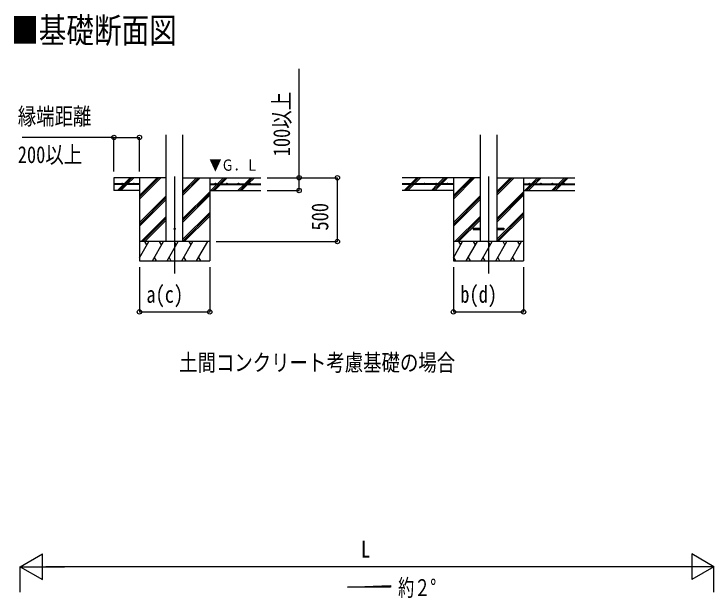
# Model space of a CAD drawing. Units: millimetres, scale not verified. Extents: x -16820 to 16820, y -11880 to 11880.
# Drawn here: x -841 to 4639, y -5433 to -864 of the extents above; entities that cross this region are included whole.
import ezdxf
from ezdxf.enums import TextEntityAlignment as Align

# ---------------------------------------------------------------- set-up
doc = ezdxf.new("R2010")
doc.units = ezdxf.units.MM
doc.header["$LTSCALE"] = 50
for name, color, linetype in [('0-2_USER1', 3, 'Continuous'), ('0-3_YKK_12', 2, 'Continuous'), ('0-4_YKK_13', 4, 'Continuous'), ('0-5_YKK_A1', 4, 'Continuous'), ('0-6_YKK_D', 6, 'Continuous')]:
    doc.layers.add(name, color=color, linetype=linetype)
doc.styles.add('ＭＳ ゴシック', font='')
doc.styles.get('ＭＳ ゴシック').set_extended_font_data('MS Gothic')

msp = doc.modelspace()

# ---------------------------------------------------------------- linework, layer by layer
at = {"layer": '0-3_YKK_12'}
for p, q in [((416.08, -2135.79), (416.08, -2895)), ((2873.47, -2135.79), (2873.47, -2895))]:
    msp.add_line(p, q, dxfattribs=at)
at = {"layer": '0-4_YKK_13'}
for p, q in [((2753.67, -2540.5), (2753.67, -2549.5)), ((2753.67, -2540.5), (2808.47, -2540.5)), ((2753.67, -2549.5), (2808.47, -2549.5)), ((2938.47, -2540.5), (2993.27, -2540.5)), ((2938.47, -2549.5), (2993.27, -2549.5)), ((2993.27, -2540.5), (2993.27, -2549.5))]:
    msp.add_line(p, q, dxfattribs=at)
msp.add_circle((416.08, -2545), 5, dxfattribs=at)
at = {"layer": '0-5_YKK_A1'}
for p, q in [((351.08, -2645), (351.08, -1809.65)), ((481.08, -2645), (481.08, -1809.65)), ((2808.47, -1808.65), (2808.47, -2645)), ((2938.47, -1808.65), (2938.47, -2645)), ((351.08, -2145), (-58.92, -2145)), ((-58.92, -2145), (-58.92, -2245)), ((20.04, -2192.5), (67.54, -2145)), ((34.19, -2192.5), (81.69, -2145)), ((48.33, -2192.5), (95.83, -2145)), ((141.08, -2145), (141.08, -2795)), ((141.08, -2311.88), (307.96, -2145)), ((141.08, -2297.74), (293.82, -2145)), ((141.08, -2283.6), (279.68, -2145)), ((481.08, -2280.25), (616.33, -2145)), ((481.08, -2266.11), (602.19, -2145)), ((481.08, -2251.96), (588.04, -2145)), ((481.08, -2145), (1091.08, -2145)), ((691.08, -2145), (691.08, -2795)), ((752.68, -2192.5), (800.18, -2145)), ((766.82, -2192.5), (814.32, -2145)), ((780.96, -2192.5), (828.46, -2145)), ((964.81, -2192.5), (1012.31, -2145)), ((978.95, -2192.5), (1026.45, -2145)), ((993.09, -2192.5), (1040.59, -2145)), ((2808.47, -2145), (2198.47, -2145)), ((2265.3, -2192.5), (2312.8, -2145)), ((2279.44, -2192.5), (2281.11, -2190.83)), ((2284.3, -2187.64), (2326.94, -2145)), ((2293.59, -2192.5), (2341.09, -2145)), ((2477.43, -2192.5), (2524.93, -2145)), ((2491.58, -2192.5), (2539.08, -2145)), ((2505.72, -2192.5), (2553.22, -2145)), ((2598.47, -2145), (2598.47, -2795)), ((2598.47, -2311.88), (2765.35, -2145)), ((2598.47, -2297.74), (2751.21, -2145)), ((2598.47, -2283.6), (2737.07, -2145)), ((2938.47, -2280.25), (3073.72, -2145)), ((2938.47, -2266.11), (3059.58, -2145)), ((2938.47, -2251.96), (3045.43, -2145)), ((2938.47, -2145), (3548.47, -2145)), ((3148.47, -2145), (3148.47, -2795)), ((3210.07, -2192.5), (3257.57, -2145)), ((3224.21, -2192.5), (3271.71, -2145)), ((3238.35, -2192.5), (3285.85, -2145)), ((3422.2, -2192.5), (3469.7, -2145)), ((3436.34, -2192.5), (3483.84, -2145)), ((3450.48, -2192.5), (3497.98, -2145)), ((141.08, -2192.5), (-58.92, -2192.5)), ((141.08, -2197.5), (-58.92, -2197.5)), ((141.08, -2245), (-58.92, -2245)), ((-31.05, -2243.6), (15.04, -2197.5)), ((-18.31, -2245), (29.19, -2197.5)), ((-4.17, -2245), (43.33, -2197.5)), ((141.08, -2192.5), (141.08, -2197.5)), ((691.08, -2192.5), (1091.08, -2192.5)), ((691.08, -2192.5), (691.08, -2197.5)), ((691.08, -2197.5), (1091.08, -2197.5)), ((691.08, -2245), (1091.08, -2245)), ((700.18, -2245), (747.68, -2197.5)), ((714.32, -2245), (761.82, -2197.5)), ((728.46, -2245), (775.96, -2197.5)), ((912.31, -2245), (959.81, -2197.5)), ((926.45, -2245), (973.95, -2197.5)), ((940.59, -2245), (988.09, -2197.5)), ((2598.47, -2192.5), (2198.47, -2192.5)), ((2598.47, -2197.5), (2198.47, -2197.5)), ((2598.47, -2245), (2198.47, -2245)), ((2212.8, -2245), (2260.3, -2197.5)), ((2226.94, -2245), (2274.44, -2197.5)), ((2241.08, -2245), (2288.59, -2197.5)), ((2426.34, -2243.6), (2472.43, -2197.5)), ((2439.07, -2245), (2486.57, -2197.5)), ((2453.22, -2245), (2500.72, -2197.5)), ((2598.47, -2192.5), (2598.47, -2197.5)), ((3148.47, -2192.5), (3548.47, -2192.5)), ((3148.47, -2192.5), (3148.47, -2197.5)), ((3148.47, -2197.5), (3548.47, -2197.5)), ((3148.47, -2245), (3548.47, -2245)), ((3157.56, -2245), (3205.06, -2197.5)), ((3171.71, -2245), (3219.21, -2197.5)), ((3185.85, -2245), (3233.35, -2197.5)), ((3369.7, -2245), (3417.2, -2197.5)), ((3383.84, -2245), (3431.34, -2197.5)), ((3397.98, -2245), (3445.48, -2197.5)), ((141.08, -2495.73), (351.08, -2285.73)), ((141.08, -2509.87), (351.08, -2299.87)), ((481.08, -2464.09), (691.08, -2254.1)), ((481.08, -2478.24), (691.08, -2268.24)), ((481.08, -2492.38), (691.08, -2282.38)), ((2598.47, -2495.73), (2808.47, -2285.73)), ((2598.47, -2509.87), (2808.47, -2299.87)), ((2938.47, -2464.09), (3148.47, -2254.1)), ((2938.47, -2478.24), (3148.47, -2268.24)), ((2938.47, -2492.38), (3148.47, -2282.38)), ((141.08, -2524.01), (351.08, -2314.01)), ((2598.47, -2524.01), (2808.47, -2314.01)), ((153.94, -2645), (351.08, -2447.86)), ((168.08, -2645), (351.08, -2462)), ((481.08, -2626.22), (691.08, -2416.23)), ((481.08, -2640.37), (691.08, -2430.37)), ((490.59, -2645), (691.08, -2444.51)), ((2611.33, -2645), (2808.47, -2447.86)), ((2625.47, -2645), (2808.47, -2462)), ((2938.47, -2626.22), (3148.47, -2416.23)), ((2938.47, -2640.37), (3148.47, -2430.37)), ((2947.98, -2645), (3148.47, -2444.51)), ((182.22, -2645), (351.08, -2476.14)), ((2639.61, -2645), (2808.47, -2476.14)), ((691.08, -2645), (141.08, -2645)), ((141.08, -2770.45), (213.51, -2645)), ((198.51, -2670.98), (183.51, -2645)), ((242.38, -2795), (328.98, -2645)), ((313.98, -2670.98), (298.98, -2645)), ((357.85, -2795), (444.45, -2645)), ((429.45, -2670.98), (414.45, -2645)), ((473.32, -2795), (559.92, -2645)), ((544.92, -2670.98), (529.92, -2645)), ((588.79, -2795), (675.39, -2645)), ((645.39, -2645), (645.39, -2645)), ((3148.47, -2645), (2598.47, -2645)), ((2598.47, -2770.45), (2670.9, -2645)), ((2655.9, -2670.98), (2640.89, -2645)), ((2699.76, -2795), (2786.37, -2645)), ((2771.37, -2670.98), (2756.37, -2645)), ((2815.23, -2795), (2901.84, -2645)), ((2886.84, -2670.98), (2871.83, -2645)), ((2930.7, -2795), (3017.31, -2645)), ((3002.31, -2670.98), (2987.31, -2645)), ((3046.17, -2795), (3132.78, -2645)), ((3117.78, -2670.98), (3102.78, -2645)), ((141.08, -2795), (691.08, -2795)), ((257.37, -2769.02), (272.37, -2795)), ((372.84, -2769.02), (387.84, -2795)), ((488.32, -2769.02), (503.31, -2795)), ((603.78, -2769.02), (618.78, -2795)), ((2598.47, -2795), (3148.47, -2795)), ((2599.29, -2769.02), (2614.29, -2795)), ((2714.76, -2769.02), (2729.76, -2795)), ((2830.23, -2769.02), (2845.23, -2795)), ((2945.7, -2769.02), (2960.7, -2795)), ((3061.17, -2769.02), (3076.17, -2795)), ((1770.74, -5347.81), (2106.74, -5335.4)), ((2106.74, -5347.81), (1770.74, -5347.81)), ((2106.74, -5335.4), (2106.74, -5347.81))]:
    msp.add_line(p, q, dxfattribs=at)
for centre in [(6.08, -2190), (96.08, -2190), (736.08, -2190), (826.08, -2190), (916.08, -2190), (1006.08, -2190), (2283.47, -2190), (2373.47, -2190), (2463.47, -2190), (2553.47, -2190), (3193.47, -2190), (3283.47, -2190), (3373.47, -2190), (3463.47, -2190)]:
    msp.add_circle(centre, 2.5, dxfattribs=at)
at = {"layer": '0-6_YKK_D'}
for p, q in [((-58.92, -1829.74), (-776.73, -1829.74)), ((-58.92, -2095), (-58.92, -1828.74)), ((-58.92, -1829.74), (141.08, -1829.74)), ((141.08, -2095), (141.08, -1828.74)), ((1141.08, -2145), (1692.08, -2145)), ((1141.08, -2145), (1392.08, -2145)), ((1691.08, -2645), (1691.08, -2145)), ((1141.08, -2245), (1392.08, -2245)), ((741.08, -2645), (1692.08, -2645)), ((141.08, -2845), (141.08, -3196)), ((691.08, -2845), (691.08, -3196)), ((2598.47, -2845), (2598.47, -3196)), ((3148.47, -2845), (3148.47, -3196)), ((141.08, -3195), (691.08, -3195)), ((2598.47, -3195), (3148.47, -3195)), ((-792.55, -5188.89), (-619.34, -5088.89)), ((-619.34, -5288.89), (-619.34, -5088.89)), ((4639.24, -5188.89), (4466.03, -5088.89)), ((4466.03, -5088.89), (4466.03, -5288.89)), ((-792.55, -5388.89), (-792.55, -5187.89)), ((-792.55, -5188.89), (-619.34, -5288.89)), ((-792.55, -5188.89), (-446.14, -5188.89)), ((4439.24, -5188.89), (-592.55, -5188.89)), ((4639.24, -5188.89), (4292.83, -5188.89)), ((4639.24, -5188.89), (4466.03, -5288.89)), ((4639.24, -5388.89), (4639.24, -5187.89))]:
    msp.add_line(p, q, dxfattribs=at)
msp.add_lwpolyline([(1391.08, -2245), (1391.08, -2145), (1391.08, -1292.2)], dxfattribs=at)
for centre in [(-58.92, -1829.74), (141.08, -1829.74), (1391.08, -2145), (1691.08, -2145), (1391.08, -2245), (1691.08, -2645), (141.08, -3195), (691.08, -3195), (2598.47, -3195), (3148.47, -3195)]:
    msp.add_circle(centre, 17, dxfattribs=at)

# ---------------------------------------------------------------- texts
at = {"layer": '0-2_USER1', "style": 'ＭＳ ゴシック', "width": 0.8}
for s, height, p in [('■基礎断面図', 197.9, (-862.95, -1149.98)), ('土間コンクリート考慮基礎の場合', 132, (451.9, -3696.78))]:
    msp.add_text(s, height=height, dxfattribs=at).set_placement(p, align=Align.BOTTOM_LEFT)
at = {"layer": '0-5_YKK_A1', "style": 'ＭＳ ゴシック'}
for s, height, width, p in [('▼Ｇ．Ｌ', 87.98, 0.8, (687.21, -2116.55)), ('約２°', 132, 0.7, (2165.83, -5458.24))]:
    msp.add_text(s, height=height, dxfattribs=dict(at, width=width)).set_placement(p, align=Align.BOTTOM_LEFT)
at = {"layer": '0-6_YKK_D', "style": 'ＭＳ ゴシック', "width": 0.8}
for s, p in [('100以上', (1359.08, -1977)), ('500', (1659.08, -2558.2))]:
    msp.add_text(s, height=132, rotation=90, dxfattribs=at).set_placement(p, align=Align.BOTTOM_LEFT)
for s, p in [('縁端距離', (-811.72, -1769.74)), ('200以上', (-811.72, -2069.74)), ('a(c)', (195.28, -3163)), ('b(d)', (2652.67, -3163)), ('L', (1875.35, -5156.89))]:
    msp.add_text(s, height=132, dxfattribs=at).set_placement(p, align=Align.BOTTOM_LEFT)

doc.saveas('drawing.dxf')
